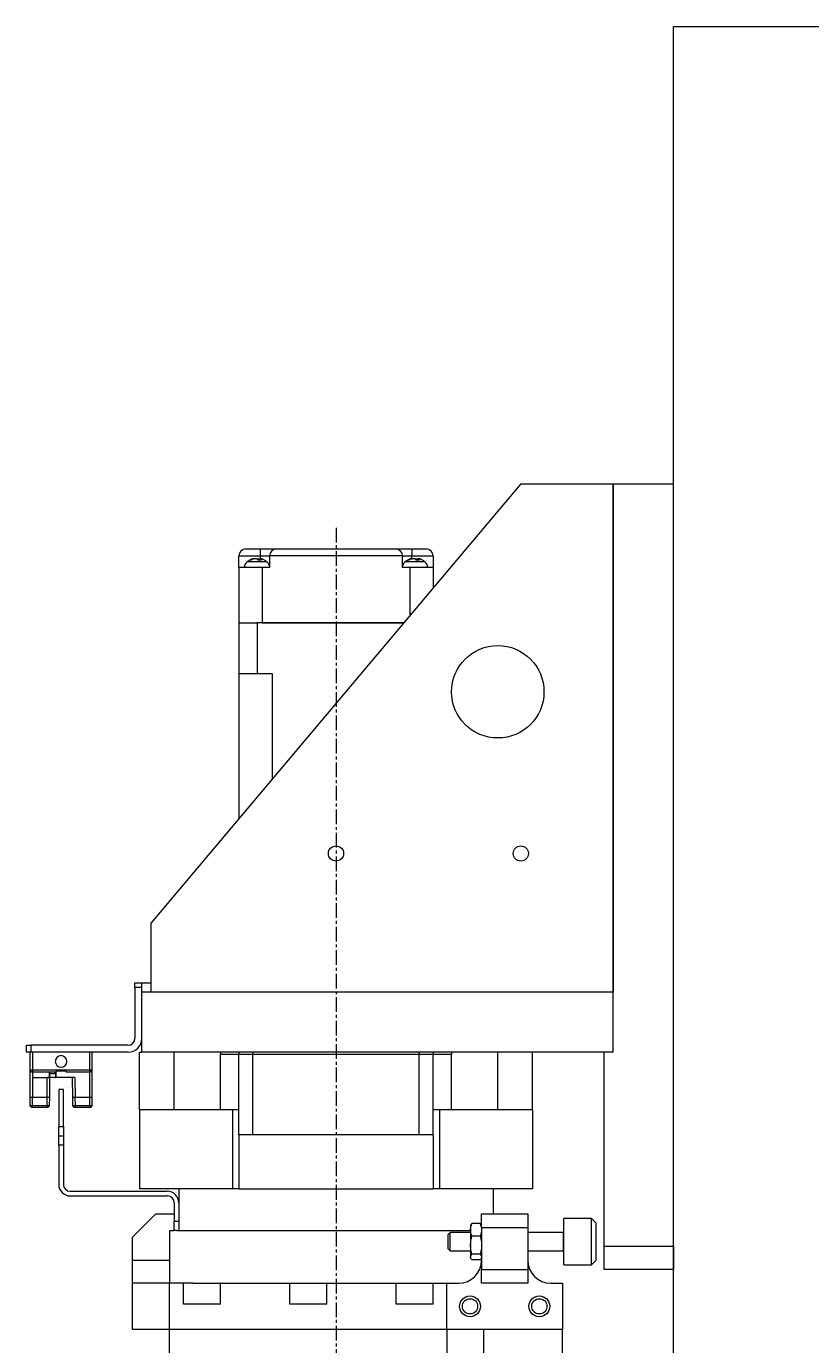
# Model space of a CAD drawing. Extents: x 500 to 100500, y -14500 to 21140.
# Drawn here: x 13334.4 to 13504.3, y -5608.5 to -5323 of the extents above; entities that cross this region are included whole.
import ezdxf

# ---------------------------------------------------------------- set-up
doc = ezdxf.new("R2010")
doc.units = 0
doc.linetypes.add('CENTER', pattern=[10.16, 6.35, -1.27, 1.27, -1.27])
for name, color, linetype in [('Center', 1, 'CENTER'), ('D', 7, 'CONTINUOUS'), ('SLD-0', 7, 'CONTINUOUS')]:
    doc.layers.add(name, color=color, linetype=linetype)

# ---------------------------------------------------------------- blocks, each defined once
blk = doc.blocks.new('KJ특성')
at = {"layer": 'Center', "ltscale": 0.5}
blk.add_line((10865.8, -70781.64, -10.47), (10865.8, -71350.14, -10.47), dxfattribs=at)
at = {"layer": 'SLD-0'}
for p, q in [((10905.8, -70772.14, -10.47), (10825.8, -70867.14, -10.47)), ((10905.8, -70772.14, -10.47), (10925.8, -70772.14, -10.47)), ((10925.8, -70895.14, -10.47), (10925.8, -70772.14, -10.47)), ((10925.8, -70772.14, -10.47), (10938.8, -70772.14, -10.47)), ((10925.8, -70772.14, -10.47), (10925.8, -70882.14, -10.47)), ((10938.8, -70937.14, -10.47), (10938.8, -70772.14, -10.47)), ((10846.3, -70786.24, -10.47), (10849.4, -70786.24, -10.47)), ((10849.4, -70786.24, -10.47), (10849.4, -70787.74, -10.47)), ((10852.9, -70786.24, -10.47), (10878.7, -70786.24, -10.47)), ((10882.2, -70786.24, -10.47), (10882.2, -70787.74, -10.47)), ((10882.2, -70786.24, -10.47), (10885.3, -70786.24, -10.47)), ((10844.8, -70787.74, -10.47), (10849.4, -70787.74, -10.47)), ((10844.8, -70790.24, -10.47), (10844.8, -70787.74, -10.47)), ((10850.81, -70788.99, -10.47), (10846.6, -70788.99, -10.47)), ((10847.87, -70788.35, -10.47), (10848.06, -70788.35, -10.47)), ((10847.87, -70788.44, -10.47), (10847.87, -70788.35, -10.47)), ((10848.06, -70788.35, -10.47), (10848.06, -70788.38, -10.47)), ((10848.63, -70788.35, -10.47), (10848.16, -70788.35, -10.47)), ((10848.78, -70788.35, -10.47), (10849.25, -70788.35, -10.47)), ((10848.78, -70788.47, -10.47), (10848.78, -70788.35, -10.47)), ((10849.25, -70788.35, -10.47), (10849.23, -70788.63, -10.47)), ((10849.25, -70788.35, -10.47), (10849.34, -70788.38, -10.47)), ((10849.54, -70788.35, -10.47), (10849.34, -70788.35, -10.47)), ((10849.34, -70788.35, -10.47), (10849.34, -70788.63, -10.47)), ((10849.4, -70787.74, -10.47), (10851.4, -70787.74, -10.47)), ((10849.4, -70787.74, -10.47), (10849.4, -70788.35, -10.47)), ((10849.71, -70788.4, -10.47), (10849.54, -70788.35, -10.47)), ((10851.4, -70787.74, -10.47), (10851.4, -70790.24, -10.47)), ((10880.2, -70787.74, -10.47), (10851.4, -70787.74, -10.47)), ((10880.2, -70790.24, -10.47), (10880.2, -70787.74, -10.47)), ((10880.2, -70787.74, -10.47), (10882.2, -70787.74, -10.47)), ((10883.71, -70788.99, -10.47), (10880.8, -70788.99, -10.47)), ((10882.07, -70788.35, -10.47), (10882.26, -70788.35, -10.47)), ((10882.07, -70788.44, -10.47), (10882.07, -70788.35, -10.47)), ((10882.2, -70787.74, -10.47), (10886.8, -70787.74, -10.47)), ((10882.2, -70788.35, -10.47), (10882.2, -70787.74, -10.47)), ((10882.26, -70788.35, -10.47), (10882.26, -70788.38, -10.47)), ((10882.83, -70788.35, -10.47), (10882.36, -70788.35, -10.47)), ((10882.98, -70788.35, -10.47), (10883.45, -70788.35, -10.47)), ((10882.98, -70788.47, -10.47), (10882.98, -70788.35, -10.47)), ((10883.45, -70788.35, -10.47), (10883.43, -70788.63, -10.47)), ((10883.45, -70788.35, -10.47), (10883.54, -70788.38, -10.47)), ((10883.74, -70788.35, -10.47), (10883.54, -70788.35, -10.47)), ((10883.54, -70788.35, -10.47), (10883.54, -70788.63, -10.47)), ((10885.01, -70788.99, -10.47), (10883.71, -70788.99, -10.47)), ((10883.91, -70788.4, -10.47), (10883.74, -70788.35, -10.47)), ((10886.8, -70787.74, -10.47), (10886.8, -70790.24, -10.47)), ((10844.8, -70790.24, -10.47), (10844.8, -70802.24, -10.47)), ((10849.8, -70790.24, -10.47), (10844.8, -70790.24, -10.47)), ((10849.8, -70790.24, -10.47), (10849.8, -70802.24, -10.47)), ((10851.4, -70790.24, -10.47), (10849.8, -70790.24, -10.47)), ((10881.8, -70790.24, -10.47), (10880.2, -70790.24, -10.47)), ((10886.8, -70790.24, -10.47), (10881.8, -70790.24, -10.47)), ((10881.8, -70790.24, -10.47), (10881.8, -70800.64, -10.47)), ((10886.8, -70790.24, -10.47), (10886.8, -70794.7, -10.47)), ((10844.8, -70802.24, -10.47), (10844.8, -70813.24, -10.47)), ((10844.93, -70802.24, -10.47), (10844.8, -70802.24, -10.47)), ((10844.93, -70802.24, -10.47), (10848.67, -70802.24, -10.47)), ((10848.83, -70802.24, -10.47), (10848.67, -70802.24, -10.47)), ((10848.83, -70813.24, -10.47), (10848.83, -70802.24, -10.47)), ((10880.46, -70802.24, -10.47), (10848.83, -70802.24, -10.47)), ((10849.8, -70802.24, -10.47), (10880.46, -70802.24, -10.47)), ((10848.83, -70813.24, -10.47), (10844.8, -70813.24, -10.47)), ((10844.8, -70813.24, -10.47), (10844.8, -70844.57, -10.47)), ((10852.04, -70813.24, -10.47), (10848.83, -70813.24, -10.47)), ((10852.04, -70835.98, -10.47), (10852.04, -70813.24, -10.47)), ((10825.8, -70882.14, -10.47), (10825.8, -70867.14, -10.47)), ((10822.3, -70880.14, -10.47), (10823.8, -70880.14, -10.47)), ((10822.3, -70881.14, -10.47), (10822.3, -70880.14, -10.47)), ((10822.3, -70881.14, -10.47), (10822.3, -70892.14, -10.47)), ((10823.8, -70881.14, -10.47), (10822.3, -70881.14, -10.47)), ((10823.8, -70880.14, -10.47), (10825.8, -70880.14, -10.47)), ((10823.8, -70882.14, -10.47), (10823.8, -70880.14, -10.47)), ((10823.8, -70895.14, -10.47), (10823.8, -70882.14, -10.47)), ((10925.8, -70882.14, -10.47), (10823.8, -70882.14, -10.47)), ((10925.8, -70882.14, -10.47), (10825.8, -70882.14, -10.47)), ((10925.8, -70895.14, -10.47), (10925.8, -70882.14, -10.47)), ((10798.8, -70895.14, -10.47), (10798.8, -70893.64, -10.47)), ((10798.8, -70893.64, -10.47), (10799.8, -70893.64, -10.47)), ((10799.8, -70895.14, -10.47), (10798.8, -70895.14, -10.47)), ((10799.6, -70898.94, -10.47), (10799.6, -70895.14, -10.47)), ((10799.8, -70893.64, -10.47), (10799.8, -70895.14, -10.47)), ((10820.8, -70893.64, -10.47), (10799.8, -70893.64, -10.47)), ((10820.8, -70895.14, -10.47), (10799.8, -70895.14, -10.47)), ((10800.1, -70895.14, -10.47), (10800.1, -70898.94, -10.47)), ((10812.5, -70898.94, -10.47), (10812.5, -70895.14, -10.47)), ((10813, -70895.14, -10.47), (10813, -70898.94, -10.47)), ((10823.3, -70907.64, -10.47), (10823.3, -70895.14, -10.47)), ((10823.3, -70895.14, -10.47), (10823.8, -70895.14, -10.47)), ((10925.8, -70895.14, -10.47), (10823.8, -70895.14, -10.47)), ((10830.8, -70907.64, -10.47), (10830.8, -70895.14, -10.47)), ((10840.8, -70895.14, -10.47), (10840.8, -70895.64, -10.47)), ((10840.8, -70907.64, -10.47), (10840.8, -70895.64, -10.47)), ((10844.8, -70895.64, -10.47), (10840.8, -70895.64, -10.47)), ((10844.8, -70895.14, -10.47), (10844.8, -70895.64, -10.47)), ((10844.8, -70913.04, -10.47), (10844.8, -70895.64, -10.47)), ((10847.8, -70895.64, -10.47), (10844.8, -70895.64, -10.47)), ((10847.8, -70895.14, -10.47), (10847.8, -70895.64, -10.47)), ((10847.8, -70913.04, -10.47), (10847.8, -70895.64, -10.47)), ((10883.8, -70895.64, -10.47), (10847.8, -70895.64, -10.47)), ((10883.8, -70895.14, -10.47), (10883.8, -70895.64, -10.47)), ((10883.8, -70913.04, -10.47), (10883.8, -70895.64, -10.47)), ((10886.8, -70895.64, -10.47), (10883.8, -70895.64, -10.47)), ((10886.8, -70895.14, -10.47), (10886.8, -70895.64, -10.47)), ((10886.8, -70913.04, -10.47), (10886.8, -70895.64, -10.47)), ((10890.8, -70895.64, -10.47), (10886.8, -70895.64, -10.47)), ((10890.8, -70895.14, -10.47), (10890.8, -70895.64, -10.47)), ((10890.8, -70907.64, -10.47), (10890.8, -70895.64, -10.47)), ((10900.8, -70907.64, -10.47), (10900.8, -70895.14, -10.47)), ((10908.3, -70907.64, -10.47), (10908.3, -70895.14, -10.47)), ((10925.8, -70895.14, -10.47), (10923.8, -70895.14, -10.47)), ((10923.8, -70937.14, -10.47), (10923.8, -70895.14, -10.47)), ((10799.6, -70898.94, -10.47), (10800.1, -70898.94, -10.47)), ((10799.6, -70904.94, -10.47), (10799.6, -70898.94, -10.47)), ((10800.1, -70898.94, -10.47), (10812.5, -70898.94, -10.47)), ((10800.1, -70898.94, -10.47), (10800.1, -70899.44, -10.47)), ((10805.16, -70899.44, -10.47), (10800.1, -70899.44, -10.47)), ((10800.1, -70899.44, -10.47), (10800.1, -70900.64, -10.47)), ((10800.1, -70900.64, -10.47), (10803.3, -70900.64, -10.47)), ((10800.1, -70900.64, -10.47), (10800.1, -70904.94, -10.47)), ((10803.27, -70904.94, -10.47), (10803.3, -70900.64, -10.47)), ((10803.8, -70900.64, -10.47), (10803.3, -70900.64, -10.47)), ((10803.3, -70900.64, -10.47), (10803.3, -70900.64, -10.47)), ((10803.8, -70900.64, -10.47), (10803.77, -70904.94, -10.47)), ((10803.8, -70900.64, -10.47), (10803.81, -70899.44, -10.47)), ((10803.91, -70900.64, -10.47), (10803.8, -70900.64, -10.47)), ((10805.2, -70899.46, -10.47), (10803.81, -70899.46, -10.47)), ((10803.9, -70900.14, -10.47), (10803.81, -70900.14, -10.47)), ((10803.9, -70899.74, -10.47), (10803.89, -70899.46, -10.47)), ((10803.9, -70899.74, -10.47), (10805.11, -70899.74, -10.47)), ((10805.1, -70900.64, -10.47), (10803.91, -70900.64, -10.47)), ((10805.21, -70900.14, -10.47), (10805.1, -70900.14, -10.47)), ((10805.1, -70900.64, -10.47), (10805.21, -70900.64, -10.47)), ((10805.11, -70899.74, -10.47), (10805.12, -70899.46, -10.47)), ((10805.16, -70899.44, -10.47), (10805.2, -70899.44, -10.47)), ((10805.2, -70899.44, -10.47), (10805.21, -70900.64, -10.47)), ((10809.3, -70900.64, -10.47), (10805.21, -70900.64, -10.47)), ((10807.24, -70899.24, -10.47), (10805.36, -70899.24, -10.47)), ((10812.5, -70899.44, -10.47), (10807.44, -70899.44, -10.47)), ((10808.84, -70904.94, -10.47), (10808.8, -70900.64, -10.47)), ((10809.3, -70900.64, -10.47), (10809.34, -70904.94, -10.47)), ((10812.5, -70898.94, -10.47), (10813, -70898.94, -10.47)), ((10812.5, -70899.44, -10.47), (10812.5, -70898.94, -10.47)), ((10812.5, -70904.94, -10.47), (10812.5, -70899.44, -10.47)), ((10813, -70898.94, -10.47), (10813, -70904.94, -10.47)), ((10806.8, -70903.24, -10.47), (10805.8, -70903.24, -10.47)), ((10805.8, -70903.24, -10.47), (10805.8, -70911.24, -10.47)), ((10806.8, -70911.24, -10.47), (10806.8, -70903.24, -10.47)), ((10799.6, -70906.64, -10.47), (10799.6, -70904.94, -10.47)), ((10799.6, -70906.64, -10.47), (10799.63, -70906.75, -10.47)), ((10800.07, -70904.94, -10.47), (10800.07, -70906.64, -10.47)), ((10800.07, -70906.64, -10.47), (10800.07, -70906.65, -10.47)), ((10800.07, -70906.65, -10.47), (10803.28, -70906.65, -10.47)), ((10803.27, -70904.94, -10.47), (10800.1, -70904.94, -10.47)), ((10803.25, -70907.14, -10.47), (10800.1, -70907.14, -10.47)), ((10803.28, -70906.65, -10.47), (10803.3, -70904.94, -10.47)), ((10803.28, -70906.65, -10.47), (10803.28, -70906.65, -10.47)), ((10803.73, -70906.75, -10.47), (10803.75, -70906.64, -10.47)), ((10803.77, -70904.94, -10.47), (10803.75, -70906.64, -10.47)), ((10808.86, -70906.64, -10.47), (10808.84, -70904.94, -10.47)), ((10808.86, -70906.64, -10.47), (10808.88, -70906.75, -10.47)), ((10809.31, -70904.94, -10.47), (10809.33, -70906.65, -10.47)), ((10809.33, -70906.65, -10.47), (10812.53, -70906.65, -10.47)), ((10809.33, -70906.65, -10.47), (10809.33, -70906.65, -10.47)), ((10812.5, -70904.94, -10.47), (10809.34, -70904.94, -10.47)), ((10812.5, -70907.14, -10.47), (10809.36, -70907.14, -10.47)), ((10812.53, -70906.64, -10.47), (10812.53, -70904.94, -10.47)), ((10812.53, -70906.65, -10.47), (10812.53, -70906.64, -10.47)), ((10812.98, -70906.75, -10.47), (10813, -70906.64, -10.47)), ((10813, -70904.94, -10.47), (10813, -70906.64, -10.47)), ((10830.8, -70907.64, -10.47), (10823.3, -70907.64, -10.47)), ((10823.3, -70907.64, -10.47), (10823.3, -70924.74, -10.47)), ((10840.8, -70907.64, -10.47), (10830.8, -70907.64, -10.47)), ((10844.8, -70907.64, -10.47), (10840.8, -70907.64, -10.47)), ((10843.39, -70907.64, -10.47), (10843.39, -70924.74, -10.47)), ((10890.8, -70907.64, -10.47), (10886.8, -70907.64, -10.47)), ((10888.22, -70907.64, -10.47), (10888.22, -70924.74, -10.47)), ((10900.8, -70907.64, -10.47), (10890.8, -70907.64, -10.47)), ((10908.3, -70907.64, -10.47), (10900.8, -70907.64, -10.47)), ((10908.3, -70907.64, -10.47), (10908.3, -70924.74, -10.47)), ((10805.8, -70911.24, -10.47), (10806.8, -70911.24, -10.47)), ((10805.8, -70913.24, -10.47), (10805.8, -70911.24, -10.47)), ((10806.8, -70911.24, -10.47), (10806.8, -70913.24, -10.47)), ((10805.8, -70913.24, -10.47), (10806.8, -70913.24, -10.47)), ((10805.8, -70915.24, -10.47), (10805.8, -70913.24, -10.47)), ((10805.8, -70915.24, -10.47), (10805.8, -70923.74, -10.47)), ((10806.8, -70915.24, -10.47), (10805.8, -70915.24, -10.47)), ((10806.8, -70913.24, -10.47), (10806.8, -70915.24, -10.47)), ((10806.8, -70915.24, -10.47), (10806.8, -70923.74, -10.47)), ((10847.8, -70913.04, -10.47), (10844.8, -70913.04, -10.47)), ((10844.8, -70913.04, -10.47), (10844.8, -70924.74, -10.47)), ((10883.8, -70913.04, -10.47), (10847.8, -70913.04, -10.47)), ((10886.8, -70913.04, -10.47), (10883.8, -70913.04, -10.47)), ((10886.8, -70913.04, -10.47), (10886.8, -70924.74, -10.47)), ((10808.3, -70925.24, -10.47), (10829.3, -70925.24, -10.47)), ((10808.3, -70926.24, -10.47), (10829.3, -70926.24, -10.47)), ((10843.39, -70924.74, -10.47), (10823.3, -70924.74, -10.47)), ((10831.8, -70924.74, -10.47), (10831.8, -70927.74, -10.47)), ((10844.8, -70924.74, -10.47), (10843.39, -70924.74, -10.47)), ((10844.8, -70924.74, -10.47), (10886.8, -70924.74, -10.47)), ((10888.22, -70924.74, -10.47), (10886.8, -70924.74, -10.47)), ((10908.3, -70924.74, -10.47), (10888.22, -70924.74, -10.47)), ((10899.8, -70924.74, -10.47), (10899.8, -70930.14, -10.47)), ((10830.8, -70927.74, -10.47), (10830.8, -70931.74, -10.47)), ((10831.8, -70927.74, -10.47), (10831.8, -70931.74, -10.47)), ((10826.8, -70930.14, -10.47), (10821.8, -70935.14, -10.47)), ((10826.8, -70930.14, -10.47), (10830.8, -70930.14, -10.47)), ((10830.8, -70931.74, -10.47), (10831.8, -70931.74, -10.47)), ((10830.8, -70933.74, -10.47), (10830.8, -70931.74, -10.47)), ((10831.8, -70931.74, -10.47), (10831.8, -70933.74, -10.47)), ((10895, -70932.47, -10.47), (10894.9, -70932.64, -10.47)), ((10894.9, -70932.64, -10.47), (10894.9, -70933.57, -10.47)), ((10896.99, -70932.19, -10.47), (10895.22, -70932.19, -10.47)), ((10897.3, -70932.64, -10.47), (10897.21, -70932.47, -10.47)), ((10897.3, -70933.14, -10.47), (10897.3, -70930.14, -10.47)), ((10897.3, -70930.14, -10.47), (10907.3, -70930.14, -10.47)), ((10907.3, -70930.14, -10.47), (10907.3, -70933.14, -10.47)), ((10921.1, -70931.14, -10.47), (10915.1, -70931.14, -10.47)), ((10915.1, -70932.46, -10.47), (10915.1, -70931.14, -10.47)), ((10915.1, -70941.14, -10.47), (10915.1, -70932.46, -10.47)), ((10922.1, -70932.14, -10.47), (10921.1, -70931.14, -10.47)), ((10921.1, -70932.46, -10.47), (10921.1, -70931.14, -10.47)), ((10921.1, -70941.14, -10.47), (10921.1, -70932.46, -10.47)), ((10922.1, -70933.2, -10.47), (10922.1, -70932.14, -10.47)), ((10821.8, -70940.14, -10.47), (10821.8, -70935.14, -10.47)), ((10829.8, -70933.74, -10.47), (10829.8, -70945.14, -10.47)), ((10829.8, -70933.74, -10.47), (10830.8, -70933.74, -10.47)), ((10831.37, -70933.74, -10.47), (10830.8, -70933.74, -10.47)), ((10831.37, -70933.74, -10.47), (10894.9, -70933.74, -10.47)), ((10890.53, -70934.14, -10.47), (10890.1, -70934.57, -10.47)), ((10890.1, -70934.98, -10.47), (10890.1, -70934.57, -10.47)), ((10890.1, -70937.71, -10.47), (10890.1, -70934.98, -10.47)), ((10894.9, -70934.14, -10.47), (10890.53, -70934.14, -10.47)), ((10890.53, -70934.67, -10.47), (10890.53, -70934.14, -10.47)), ((10890.53, -70938.14, -10.47), (10890.53, -70934.67, -10.47)), ((10894.9, -70933.57, -10.47), (10894.9, -70936.91, -10.47)), ((10896.99, -70934.94, -10.47), (10895.22, -70934.94, -10.47)), ((10907.3, -70933.14, -10.47), (10897.3, -70933.14, -10.47)), ((10897.3, -70933.14, -10.47), (10897.3, -70942.14, -10.47)), ((10907.3, -70933.14, -10.47), (10907.3, -70942.14, -10.47)), ((10915, -70934.14, -10.47), (10907.3, -70934.14, -10.47)), ((10915, -70934.67, -10.47), (10915, -70934.14, -10.47)), ((10915, -70938.14, -10.47), (10915, -70934.67, -10.47)), ((10922.1, -70940.14, -10.47), (10922.1, -70933.2, -10.47)), ((10890.1, -70937.71, -10.47), (10890.53, -70938.14, -10.47)), ((10890.53, -70938.14, -10.47), (10894.9, -70938.14, -10.47)), ((10894.9, -70936.91, -10.47), (10894.9, -70939.48, -10.47)), ((10907.3, -70938.14, -10.47), (10915, -70938.14, -10.47)), ((10923.8, -70937.14, -10.47), (10938.8, -70937.14, -10.47)), ((10923.8, -70942.14, -10.47), (10923.8, -70937.14, -10.47)), ((10938.8, -70937.14, -10.47), (10938.8, -70942.14, -10.47)), ((10821.8, -70940.14, -10.47), (10829.8, -70940.14, -10.47)), ((10821.8, -70945.14, -10.47), (10821.8, -70940.14, -10.47)), ((10894.9, -70939.48, -10.47), (10894.9, -70939.64, -10.47)), ((10894.9, -70939.64, -10.47), (10895, -70939.81, -10.47)), ((10896.99, -70938.88, -10.47), (10895.22, -70938.88, -10.47)), ((10896.99, -70940.08, -10.47), (10895.22, -70940.08, -10.47)), ((10897.21, -70939.81, -10.47), (10897.3, -70939.64, -10.47)), ((10915.1, -70941.14, -10.47), (10921.1, -70941.14, -10.47)), ((10921.1, -70941.14, -10.47), (10922.1, -70940.14, -10.47)), ((10897.3, -70942.14, -10.47), (10907.3, -70942.14, -10.47)), ((10897.3, -70945.14, -10.47), (10897.3, -70942.14, -10.47)), ((10907.3, -70942.14, -10.47), (10907.3, -70945.14, -10.47)), ((10938.8, -70942.14, -10.47), (10923.8, -70942.14, -10.47)), ((10829.8, -70945.14, -10.47), (10821.8, -70945.14, -10.47)), ((10821.8, -70955.14, -10.47), (10821.8, -70945.14, -10.47)), ((10829.8, -70955.14, -10.47), (10829.8, -70945.14, -10.47)), ((10832.8, -70945.14, -10.47), (10829.8, -70945.14, -10.47)), ((10832.8, -70949.64, -10.47), (10832.8, -70945.14, -10.47)), ((10834.91, -70945.14, -10.47), (10832.8, -70945.14, -10.47)), ((10834.91, -70945.14, -10.47), (10840.8, -70945.14, -10.47)), ((10840.8, -70949.64, -10.47), (10840.8, -70945.14, -10.47)), ((10840.9, -70945.14, -10.47), (10840.8, -70945.14, -10.47)), ((10840.9, -70945.14, -10.47), (10889.8, -70945.14, -10.47)), ((10855.8, -70949.64, -10.47), (10855.8, -70945.14, -10.47)), ((10863.8, -70949.64, -10.47), (10863.8, -70945.14, -10.47)), ((10878.8, -70949.64, -10.47), (10878.8, -70945.14, -10.47)), ((10886.8, -70949.64, -10.47), (10886.8, -70945.14, -10.47)), ((10889.8, -70955.14, -10.47), (10889.8, -70945.14, -10.47)), ((10889.8, -70945.14, -10.47), (10892.3, -70945.14, -10.47)), ((10907.3, -70945.14, -10.47), (10897.3, -70945.14, -10.47)), ((10912.3, -70945.14, -10.47), (10914.8, -70945.14, -10.47)), ((10914.8, -70945.14, -10.47), (10914.8, -70955.14, -10.47)), ((10840.8, -70949.64, -10.47), (10832.8, -70949.64, -10.47)), ((10863.8, -70949.64, -10.47), (10855.8, -70949.64, -10.47)), ((10886.8, -70949.64, -10.47), (10878.8, -70949.64, -10.47)), ((10829.8, -70955.14, -10.47), (10821.8, -70955.14, -10.47)), ((10889.8, -70955.14, -10.47), (10829.8, -70955.14, -10.47)), ((10829.8, -70962.14, -10.47), (10829.8, -70955.14, -10.47)), ((10914.8, -70955.14, -10.47), (10889.8, -70955.14, -10.47)), ((10889.8, -70955.14, -10.47), (10889.8, -71075.14, -10.47)), ((10897.8, -71150.14, -10.47), (10897.8, -70955.14, -10.47)), ((10914.8, -70967.14, -10.47), (10914.8, -70955.14, -10.47))]:
    blk.add_line(p, q, dxfattribs=at)
at = {"layer": 'SLD-0', "elevation": -10.47, "flags": 128}
for points in [[(10848.7, -70788.39), (10848.74, -70788.37), (10848.78, -70788.35)], [(10882.9, -70788.39), (10882.94, -70788.37), (10882.98, -70788.35)]]:
    blk.add_lwpolyline(points, dxfattribs=at)
at = {"layer": 'SLD-0'}
for centre, radius in [((10900.8, -70817.14, -10.47), 10), ((10865.8, -70852.14, -10.47), 1.65), ((10905.8, -70852.14, -10.47), 1.65), ((10894.8, -70950.14, -10.47), 2.25), ((10894.8, -70950.14, -10.47), 1.65), ((10909.8, -70950.14, -10.47), 2.25), ((10909.8, -70950.14, -10.47), 1.65)]:
    blk.add_circle(centre, radius, dxfattribs=at)
for centre, radius, start, end in [((10846.3, -70787.74, -10.47), 1.5, 90, 180), ((10852.9, -70787.74, -10.47), 1.5, 90, 180), ((10878.7, -70787.74, -10.47), 1.5, 0, 90), ((10885.3, -70787.74, -10.47), 1.5, 0, 90), ((10847.75, -70790.38, -10.47), 1.8, 129.5815, 175.4139), ((10848.04, -70789.26, -10.47), 1.09, 34.0113, 56.7511), ((10848.75, -70789.26, -10.47), 1.09, 34.0113, 56.7511), ((10849.66, -70790.38, -10.47), 1.8, 14.2989, 50.4185), ((10881.95, -70790.38, -10.47), 1.8, 129.5815, 165.7011), ((10882.24, -70789.26, -10.47), 1.09, 34.0113, 56.7511), ((10882.95, -70789.26, -10.47), 1.09, 34.0113, 56.7511), ((10883.86, -70790.38, -10.47), 1.8, 4.5861, 50.4185), ((10820.8, -70892.14, -10.47), 1.5, 270, 0), ((10820.8, -70892.14, -10.47), 3, 270, 0), ((10806.3, -70897.14, -10.47), 1.25, 89.8015, 269.8015), ((10806.3, -70897.14, -10.47), 1.25, 269.8015, 89.8015), ((10800.1, -70898.94, -10.47), 0.5, 180, 270), ((10812.5, -70898.94, -10.47), 0.5, 270, 0), ((10799.96, -70899.91, -10.47), 6.74, 267.0017, 270.9986), ((10799.84, -70899.91, -10.47), 6.74, 268.0016, 271.9984), ((10803.46, -70899.91, -10.47), 6.74, 268.5015, 272.4985), ((10803.52, -70899.91, -10.47), 6.74, 268.0016, 271.9984), ((10809.15, -70899.91, -10.47), 6.74, 267.5015, 271.4985), ((10809.09, -70899.91, -10.47), 6.74, 268.0016, 271.9984), ((10812.65, -70899.91, -10.47), 6.74, 269.0014, 272.9983), ((10812.77, -70899.91, -10.47), 6.74, 268.0016, 271.9984), ((10808.3, -70923.74, -10.47), 2.5, 180, 270), ((10808.3, -70923.74, -10.47), 1.5, 180, 270), ((10829.3, -70927.74, -10.47), 2.5, 0, 90), ((10829.3, -70927.74, -10.47), 1.5, 0, 90), ((10915, -70934.04, -10.47), 0.1, 270, 0), ((10915, -70938.24, -10.47), 0.1, 0, 90), ((10892.3, -70940.14, -10.47), 5, 270, 0), ((10912.3, -70940.14, -10.47), 5, 180, 270)]:
    blk.add_arc(centre, radius, start, end, dxfattribs=at)
for points, knots in [([(10849.4, -70786.24, -10.47), (10849.51, -70786.24, -10.47), (10849.73, -70786.24, -10.47), (10850.06, -70786.24, -10.47), (10850.38, -70786.24, -10.47), (10850.7, -70786.24, -10.47), (10851.02, -70786.24, -10.47), (10851.33, -70786.24, -10.47), (10851.62, -70786.24, -10.47), (10851.88, -70786.24, -10.47), (10852.12, -70786.24, -10.47), (10852.31, -70786.24, -10.47), (10852.46, -70786.24, -10.47), (10852.57, -70786.24, -10.47), (10852.69, -70786.24, -10.47), (10852.8, -70786.24, -10.47), (10852.89, -70786.24, -10.47), (10852.9, -70786.24, -10.47), (10852.9, -70786.24, -10.47)], [0, 0, 0, 0, 0.06025, 0.119972, 0.179706, 0.239992, 0.305306, 0.369956, 0.434631, 0.500018, 0.565332, 0.629982, 0.673064, 0.716361, 0.760076, 0.840243, 0.91979, 1, 1, 1, 1]), ([(10878.7, -70786.24, -10.47), (10878.71, -70786.24, -10.47), (10878.71, -70786.24, -10.47), (10878.76, -70786.24, -10.47), (10878.84, -70786.24, -10.47), (10878.95, -70786.24, -10.47), (10879.09, -70786.24, -10.47), (10879.27, -70786.24, -10.47), (10879.48, -70786.24, -10.47), (10879.72, -70786.24, -10.47), (10879.99, -70786.24, -10.47), (10880.25, -70786.24, -10.47), (10880.48, -70786.24, -10.47), (10880.7, -70786.24, -10.47), (10880.98, -70786.24, -10.47), (10881.33, -70786.24, -10.47), (10881.76, -70786.24, -10.47), (10882.06, -70786.24, -10.47), (10882.2, -70786.24, -10.47)], [0, 0, 0, 0, 0.0602497, 0.1199721, 0.1797063, 0.2399916, 0.3053058, 0.3699561, 0.434631, 0.5000178, 0.565332, 0.6299824, 0.6730643, 0.7163615, 0.7600756, 0.840243, 0.9197904, 1, 1, 1, 1]), ([(10847.46, -70788.48, -10.47), (10847.43, -70788.5, -10.47), (10847.3, -70788.55, -10.47), (10847.09, -70788.66, -10.47), (10846.84, -70788.81, -10.47), (10846.68, -70788.93, -10.47), (10846.61, -70788.99, -10.47)], [0, 0, 0, 0, 0.115921, 0.41374, 0.71228, 1, 1, 1, 1]), ([(10847.13, -70788.65, -10.47), (10847.25, -70788.58, -10.47), (10847.48, -70788.46, -10.47), (10847.74, -70788.38, -10.47), (10847.87, -70788.35, -10.47)], [0, 0, 0, 0, 0.495714, 1, 1, 1, 1]), ([(10848.16, -70788.35, -10.47), (10848.04, -70788.38, -10.47), (10847.78, -70788.46, -10.47), (10847.54, -70788.58, -10.47), (10847.42, -70788.65, -10.47)], [0, 0, 0, 0, 0.495714, 1, 1, 1, 1]), ([(10847.7, -70788.4, -10.47), (10847.67, -70788.4, -10.47), (10847.61, -70788.42, -10.47), (10847.56, -70788.44, -10.47), (10847.52, -70788.46, -10.47)], [0, 0, 0, 0, 0.372426, 1, 1, 1, 1]), ([(10849.65, -70788.65, -10.47), (10849.53, -70788.64, -10.47), (10849.3, -70788.62, -10.47), (10849.06, -70788.64, -10.47), (10848.94, -70788.65, -10.47)], [0, 0, 0, 0, 0.496571, 1, 1, 1, 1]), ([(10850.8, -70788.99, -10.47), (10850.76, -70788.96, -10.47), (10850.65, -70788.87, -10.47), (10850.45, -70788.73, -10.47), (10850.2, -70788.59, -10.47), (10849.95, -70788.48, -10.47), (10849.79, -70788.42, -10.47), (10849.71, -70788.4, -10.47)], [0, 0, 0, 0, 0.1126345, 0.3462347, 0.5806412, 0.8156647, 1, 1, 1, 1]), ([(10881.66, -70788.48, -10.47), (10881.63, -70788.5, -10.47), (10881.5, -70788.55, -10.47), (10881.29, -70788.66, -10.47), (10881.04, -70788.81, -10.47), (10880.88, -70788.93, -10.47), (10880.81, -70788.99, -10.47)], [0, 0, 0, 0, 0.116006, 0.414044, 0.712805, 1, 1, 1, 1]), ([(10881.33, -70788.65, -10.47), (10881.45, -70788.58, -10.47), (10881.68, -70788.46, -10.47), (10881.94, -70788.38, -10.47), (10882.07, -70788.35, -10.47)], [0, 0, 0, 0, 0.495714, 1, 1, 1, 1]), ([(10882.36, -70788.35, -10.47), (10882.24, -70788.38, -10.47), (10881.98, -70788.46, -10.47), (10881.74, -70788.58, -10.47), (10881.62, -70788.65, -10.47)], [0, 0, 0, 0, 0.495714, 1, 1, 1, 1]), ([(10881.9, -70788.4, -10.47), (10881.87, -70788.4, -10.47), (10881.81, -70788.42, -10.47), (10881.76, -70788.44, -10.47), (10881.72, -70788.46, -10.47)], [0, 0, 0, 0, 0.372426, 1, 1, 1, 1]), ([(10883.85, -70788.65, -10.47), (10883.73, -70788.64, -10.47), (10883.5, -70788.62, -10.47), (10883.26, -70788.64, -10.47), (10883.14, -70788.65, -10.47)], [0, 0, 0, 0, 0.496571, 1, 1, 1, 1]), ([(10885, -70788.99, -10.47), (10884.96, -70788.96, -10.47), (10884.85, -70788.87, -10.47), (10884.65, -70788.73, -10.47), (10884.4, -70788.59, -10.47), (10884.15, -70788.48, -10.47), (10883.99, -70788.42, -10.47), (10883.91, -70788.4, -10.47)], [0, 0, 0, 0, 0.113139, 0.346606, 0.58088, 0.815769, 1, 1, 1, 1]), ([(10803.91, -70900.64, -10.47), (10803.91, -70900.63, -10.47), (10803.91, -70900.62, -10.47), (10803.91, -70900.5, -10.47), (10803.91, -70900.33, -10.47), (10803.9, -70900.13, -10.47), (10803.9, -70899.94, -10.47), (10803.9, -70899.81, -10.47), (10803.9, -70899.74, -10.47)], [0, 0, 0, 0, 0.176646, 0.366727, 0.562836, 0.715561, 0.862355, 1, 1, 1, 1]), ([(10805.11, -70899.74, -10.47), (10805.11, -70899.82, -10.47), (10805.11, -70900, -10.47), (10805.1, -70900.24, -10.47), (10805.1, -70900.43, -10.47), (10805.1, -70900.55, -10.47), (10805.1, -70900.62, -10.47), (10805.1, -70900.63, -10.47), (10805.1, -70900.64, -10.47)], [0, 0, 0, 0, 0.176672, 0.366771, 0.562884, 0.715599, 0.862375, 1, 1, 1, 1]), ([(10805.36, -70899.24, -10.47), (10805.34, -70899.24, -10.47), (10805.3, -70899.24, -10.47), (10805.25, -70899.27, -10.47), (10805.21, -70899.3, -10.47), (10805.18, -70899.35, -10.47), (10805.16, -70899.41, -10.47), (10805.16, -70899.42, -10.47), (10805.16, -70899.43, -10.47)], [0, 0, 0, 0, 0.124104, 0.24464, 0.368256, 0.501141, 0.742933, 1, 1, 1, 1]), ([(10805.16, -70899.43, -10.47), (10805.16, -70899.43, -10.47), (10805.16, -70899.44, -10.47), (10805.16, -70899.44, -10.47), (10805.16, -70899.44, -10.47)], [0, 0, 0, 0, 0.560001, 1, 1, 1, 1]), ([(10807.44, -70899.43, -10.47), (10807.44, -70899.42, -10.47), (10807.44, -70899.41, -10.47), (10807.43, -70899.35, -10.47), (10807.4, -70899.3, -10.47), (10807.36, -70899.27, -10.47), (10807.31, -70899.24, -10.47), (10807.26, -70899.24, -10.47), (10807.24, -70899.24, -10.47)], [0, 0, 0, 0, 0.248689, 0.49835, 0.62686, 0.749207, 0.874534, 1, 1, 1, 1]), ([(10807.44, -70899.44, -10.47), (10807.44, -70899.44, -10.47), (10807.44, -70899.44, -10.47), (10807.44, -70899.43, -10.47), (10807.44, -70899.43, -10.47)], [0, 0, 0, 0, 0.559999, 1, 1, 1, 1]), ([(10800.1, -70904.94, -10.47), (10800.03, -70904.94, -10.47), (10799.89, -70904.94, -10.47), (10799.72, -70904.94, -10.47), (10799.62, -70904.94, -10.47), (10799.61, -70904.94, -10.47), (10799.6, -70904.94, -10.47)], [0, 0, 0, 0, 0.270243, 0.562405, 0.789721, 1, 1, 1, 1]), ([(10799.6, -70906.65, -10.47), (10799.6, -70906.64, -10.47), (10799.6, -70906.64, -10.47), (10799.6, -70906.64, -10.47), (10799.6, -70906.64, -10.47)], [0, 0, 0, 0, 0.56, 1, 1, 1, 1]), ([(10800.1, -70907.14, -10.47), (10800.06, -70907.13, -10.47), (10799.99, -70907.13, -10.47), (10799.87, -70907.08, -10.47), (10799.74, -70906.99, -10.47), (10799.63, -70906.84, -10.47), (10799.61, -70906.71, -10.47), (10799.6, -70906.65, -10.47)], [0, 0, 0, 0, 0.155437, 0.2909, 0.501089, 0.757513, 1, 1, 1, 1]), ([(10800.07, -70906.65, -10.47), (10800.07, -70906.71, -10.47), (10800.08, -70906.84, -10.47), (10800.08, -70906.99, -10.47), (10800.09, -70907.08, -10.47), (10800.1, -70907.13, -10.47), (10800.1, -70907.13, -10.47), (10800.1, -70907.14, -10.47)], [0, 0, 0, 0, 0.2424658, 0.4989113, 0.7090653, 0.8445366, 1, 1, 1, 1]), ([(10803.28, -70906.65, -10.47), (10803.28, -70906.71, -10.47), (10803.28, -70906.84, -10.47), (10803.27, -70906.99, -10.47), (10803.27, -70907.08, -10.47), (10803.26, -70907.13, -10.47), (10803.25, -70907.13, -10.47), (10803.25, -70907.14, -10.47)], [0, 0, 0, 0, 0.242487, 0.498911, 0.7091, 0.844562, 1, 1, 1, 1]), ([(10803.75, -70906.65, -10.47), (10803.74, -70906.71, -10.47), (10803.73, -70906.84, -10.47), (10803.62, -70906.99, -10.47), (10803.49, -70907.08, -10.47), (10803.37, -70907.13, -10.47), (10803.29, -70907.13, -10.47), (10803.25, -70907.14, -10.47)], [0, 0, 0, 0, 0.2424658, 0.4989113, 0.7090661, 0.8445371, 1, 1, 1, 1]), ([(10803.77, -70904.94, -10.47), (10803.76, -70904.94, -10.47), (10803.74, -70904.94, -10.47), (10803.6, -70904.94, -10.47), (10803.44, -70904.94, -10.47), (10803.32, -70904.94, -10.47), (10803.27, -70904.94, -10.47)], [0, 0, 0, 0, 0.270282, 0.562445, 0.789741, 1, 1, 1, 1]), ([(10803.75, -70906.64, -10.47), (10803.75, -70906.64, -10.47), (10803.75, -70906.64, -10.47), (10803.75, -70906.64, -10.47), (10803.75, -70906.65, -10.47)], [0, 0, 0, 0, 0.56, 1, 1, 1, 1]), ([(10809.34, -70904.94, -10.47), (10809.27, -70904.94, -10.47), (10809.12, -70904.94, -10.47), (10808.96, -70904.94, -10.47), (10808.86, -70904.94, -10.47), (10808.85, -70904.94, -10.47), (10808.84, -70904.94, -10.47)], [0, 0, 0, 0, 0.270254, 0.562409, 0.789718, 1, 1, 1, 1]), ([(10808.86, -70906.65, -10.47), (10808.86, -70906.64, -10.47), (10808.86, -70906.64, -10.47), (10808.86, -70906.64, -10.47), (10808.86, -70906.64, -10.47)], [0, 0, 0, 0, 0.56, 1, 1, 1, 1]), ([(10809.36, -70907.14, -10.47), (10809.32, -70907.13, -10.47), (10809.24, -70907.13, -10.47), (10809.12, -70907.08, -10.47), (10808.99, -70906.99, -10.47), (10808.88, -70906.84, -10.47), (10808.86, -70906.71, -10.47), (10808.86, -70906.65, -10.47)], [0, 0, 0, 0, 0.155437, 0.2909, 0.501089, 0.757513, 1, 1, 1, 1]), ([(10809.33, -70906.65, -10.47), (10809.33, -70906.71, -10.47), (10809.33, -70906.84, -10.47), (10809.33, -70906.99, -10.47), (10809.34, -70907.08, -10.47), (10809.35, -70907.13, -10.47), (10809.35, -70907.13, -10.47), (10809.36, -70907.14, -10.47)], [0, 0, 0, 0, 0.242466, 0.498911, 0.709066, 0.844537, 1, 1, 1, 1]), ([(10813, -70904.94, -10.47), (10813, -70904.94, -10.47), (10812.98, -70904.94, -10.47), (10812.84, -70904.94, -10.47), (10812.67, -70904.94, -10.47), (10812.56, -70904.94, -10.47), (10812.5, -70904.94, -10.47)], [0, 0, 0, 0, 0.27028, 0.562454, 0.789752, 1, 1, 1, 1]), ([(10812.53, -70906.65, -10.47), (10812.53, -70906.71, -10.47), (10812.53, -70906.84, -10.47), (10812.53, -70906.99, -10.47), (10812.52, -70907.08, -10.47), (10812.51, -70907.13, -10.47), (10812.51, -70907.13, -10.47), (10812.5, -70907.14, -10.47)], [0, 0, 0, 0, 0.242487, 0.498911, 0.709099, 0.844562, 1, 1, 1, 1]), ([(10813, -70906.65, -10.47), (10813, -70906.71, -10.47), (10812.98, -70906.84, -10.47), (10812.87, -70906.99, -10.47), (10812.74, -70907.08, -10.47), (10812.62, -70907.13, -10.47), (10812.54, -70907.13, -10.47), (10812.5, -70907.14, -10.47)], [0, 0, 0, 0, 0.242466, 0.498911, 0.709066, 0.844537, 1, 1, 1, 1]), ([(10813, -70906.64, -10.47), (10813, -70906.64, -10.47), (10813, -70906.64, -10.47), (10813, -70906.64, -10.47), (10813, -70906.65, -10.47)], [0, 0, 0, 0, 0.56, 1, 1, 1, 1]), ([(10894.9, -70933.57, -10.47), (10894.91, -70933.41, -10.47), (10894.93, -70933.11, -10.47), (10895.04, -70932.65, -10.47), (10895.16, -70932.35, -10.47), (10895.22, -70932.19, -10.47)], [0, 0, 0, 0, 0.330113, 0.661334, 1, 1, 1, 1]), ([(10895.22, -70932.19, -10.47), (10895.15, -70932.26, -10.47), (10895.07, -70932.35, -10.47), (10895.02, -70932.45, -10.47), (10895.01, -70932.47, -10.47)], [0, 0, 0, 0, 0.723933, 1, 1, 1, 1]), ([(10896.99, -70932.19, -10.47), (10897.05, -70932.35, -10.47), (10897.17, -70932.65, -10.47), (10897.28, -70933.11, -10.47), (10897.3, -70933.41, -10.47), (10897.3, -70933.57, -10.47)], [0, 0, 0, 0, 0.338655, 0.669877, 1, 1, 1, 1]), ([(10897.2, -70932.47, -10.47), (10897.19, -70932.45, -10.47), (10897.14, -70932.35, -10.47), (10897.05, -70932.26, -10.47), (10896.99, -70932.19, -10.47)], [0, 0, 0, 0, 0.276691, 1, 1, 1, 1]), ([(10895.22, -70934.94, -10.47), (10895.16, -70934.79, -10.47), (10895.04, -70934.49, -10.47), (10894.93, -70934.03, -10.47), (10894.91, -70933.72, -10.47), (10894.9, -70933.57, -10.47)], [0, 0, 0, 0, 0.336181, 0.66575, 1, 1, 1, 1]), ([(10894.9, -70936.91, -10.47), (10894.91, -70936.69, -10.47), (10894.93, -70936.24, -10.47), (10895.04, -70935.58, -10.47), (10895.16, -70935.15, -10.47), (10895.22, -70934.94, -10.47)], [0, 0, 0, 0, 0.333329, 0.662645, 1, 1, 1, 1]), ([(10897.3, -70933.57, -10.47), (10897.3, -70933.72, -10.47), (10897.28, -70934.03, -10.47), (10897.17, -70934.49, -10.47), (10897.05, -70934.79, -10.47), (10896.99, -70934.94, -10.47)], [0, 0, 0, 0, 0.334229, 0.663808, 1, 1, 1, 1]), ([(10896.99, -70934.94, -10.47), (10897.05, -70935.15, -10.47), (10897.17, -70935.59, -10.47), (10897.28, -70936.25, -10.47), (10897.3, -70936.69, -10.47), (10897.3, -70936.91, -10.47)], [0, 0, 0, 0, 0.337627, 0.669254, 1, 1, 1, 1]), ([(10895.22, -70938.88, -10.47), (10895.16, -70938.66, -10.47), (10895.04, -70938.23, -10.47), (10894.93, -70937.57, -10.47), (10894.91, -70937.13, -10.47), (10894.9, -70936.91, -10.47)], [0, 0, 0, 0, 0.337627, 0.669254, 1, 1, 1, 1]), ([(10897.3, -70936.91, -10.47), (10897.3, -70937.13, -10.47), (10897.28, -70937.57, -10.47), (10897.17, -70938.23, -10.47), (10897.05, -70938.66, -10.47), (10896.99, -70938.88, -10.47)], [0, 0, 0, 0, 0.333329, 0.662645, 1, 1, 1, 1]), ([(10894.9, -70939.48, -10.47), (10894.91, -70939.41, -10.47), (10894.93, -70939.28, -10.47), (10895.04, -70939.08, -10.47), (10895.16, -70938.95, -10.47), (10895.22, -70938.88, -10.47)], [0, 0, 0, 0, 0.333329, 0.662645, 1, 1, 1, 1]), ([(10895.22, -70940.08, -10.47), (10895.16, -70940.01, -10.47), (10895.04, -70939.88, -10.47), (10894.93, -70939.68, -10.47), (10894.91, -70939.55, -10.47), (10894.9, -70939.48, -10.47)], [0, 0, 0, 0, 0.3376268, 0.6692541, 1, 1, 1, 1]), ([(10896.99, -70938.88, -10.47), (10897.05, -70938.95, -10.47), (10897.17, -70939.08, -10.47), (10897.28, -70939.28, -10.47), (10897.3, -70939.41, -10.47), (10897.3, -70939.48, -10.47)], [0, 0, 0, 0, 0.337627, 0.669254, 1, 1, 1, 1]), ([(10897.3, -70939.48, -10.47), (10897.3, -70939.55, -10.47), (10897.28, -70939.68, -10.47), (10897.17, -70939.88, -10.47), (10897.05, -70940.01, -10.47), (10896.99, -70940.08, -10.47)], [0, 0, 0, 0, 0.333329, 0.662645, 1, 1, 1, 1])]:
    blk.add_open_spline(points, degree=3, knots=knots, dxfattribs=at)
for points in [[(10847.42, -70788.65, -10.47), (10847.37, -70788.64, -10.47), (10847.26, -70788.62, -10.47), (10847.17, -70788.64, -10.47), (10847.13, -70788.65, -10.47)], [(10881.62, -70788.65, -10.47), (10881.57, -70788.64, -10.47), (10881.46, -70788.62, -10.47), (10881.37, -70788.64, -10.47), (10881.33, -70788.65, -10.47)], [(10803.3, -70900.64, -10.47), (10803.37, -70900.64, -10.47), (10803.5, -70900.64, -10.47), (10803.67, -70900.64, -10.47), (10803.78, -70900.64, -10.47), (10803.8, -70900.64, -10.47), (10803.8, -70900.64, -10.47)]]:
    blk.add_open_spline(points, degree=3, dxfattribs=at)
blk = doc.blocks.new('KJVision R')
at = {"layer": 'D', "color": 2, "elevation": -10.47}
blk.add_lwpolyline([(9907.55, -70673.15), (10360.55, -70673.15), (10360.55, -71085.15), (9907.55, -71085.15)], close=True, dxfattribs=at)
at = {"layer": 'Center'}
blk.add_blockref('KJ특성', (-1031.25, 0), dxfattribs=at)

msp = doc.modelspace()

# ---------------------------------------------------------------- block references
at = {"layer": 'Center'}
msp.add_blockref('KJVision R', (3566.82, 65350.1, -194.4), dxfattribs=at)

doc.saveas('drawing.dxf')
